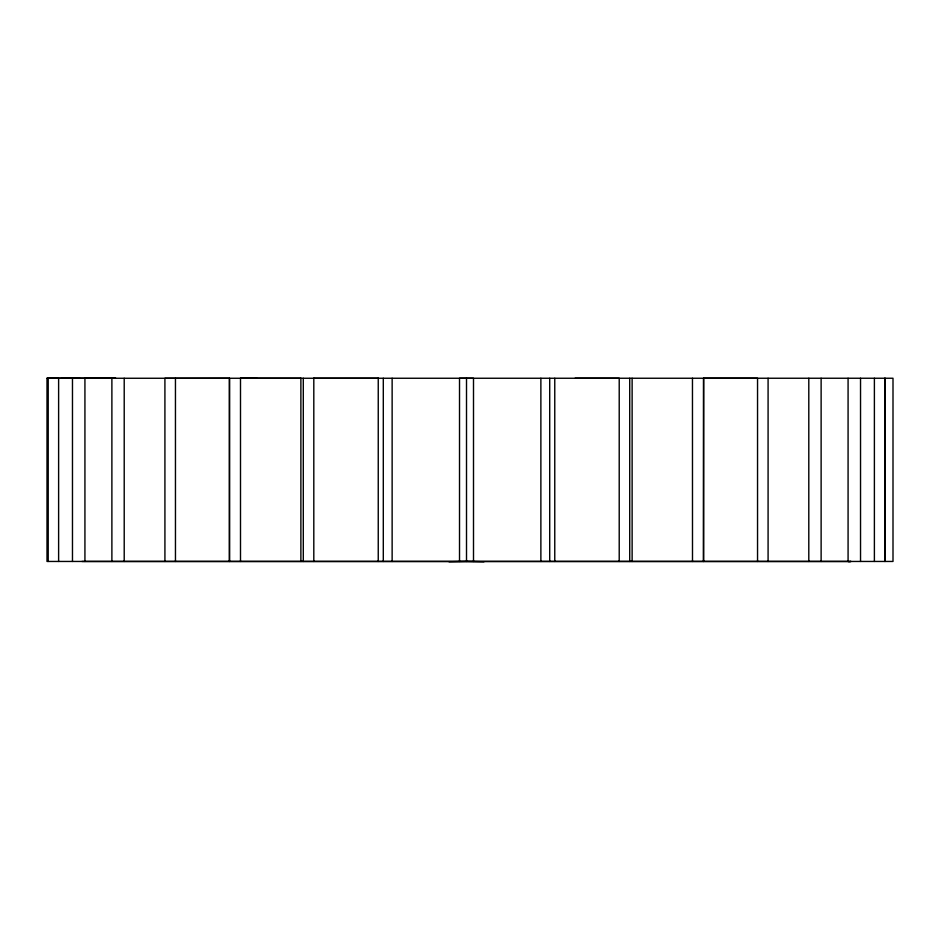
<?xml version="1.0" encoding="UTF-8"?>
<svg xmlns="http://www.w3.org/2000/svg" width="940" height="940" viewBox="0 0 940 940"><rect width="100%" height="100%" fill="white"/><g stroke="black" fill="none" stroke-linecap="round" stroke-linejoin="round"><path stroke-width="1.41" d="M383.297 561.45L383.297 378.244M449.026 561.768L466.51 561.45L466.51 378.268L473.502 378.268L473.502 561.45M619.213 561.45L619.213 378.256L575.08 378.244M860.535 561.45L860.535 378.244M848.75 561.768L851.053 561.45L81.956 561.45M757.546 561.45L757.546 378.244L703.59 378.233L703.437 561.45M58.621 378.291L79.571 378.268M165.569 378.303L229.383 378.256L229.383 561.45M466.51 378.244L459.519 378.268L459.519 561.45M84.929 378.303L115.679 378.268M240.499 561.45L240.499 378.256L300.882 378.279M240.499 378.268L256.749 378.256M313.807 378.279L378.244 378.279M48.21 378.291L58.621 378.268L58.621 561.45M56.788 378.268L47 378.256L47 561.45L893 561.45L893 378.244L72.474 378.268L72.474 561.45M61.3 378.256L79.571 378.303M115.679 378.303L84.929 378.268L84.929 561.45M56.788 378.291L47 378.256L84.259 378.256M466.51 561.45L483.983 561.768M885.092 378.244L885.092 561.45M884.81 378.244L884.81 561.45M874.388 378.244L874.388 561.45M848.08 378.244L848.08 561.45M821.125 378.244L821.125 561.45M808.8 378.244L808.8 561.45M768.086 378.244L768.086 561.45M703.59 378.233L703.614 561.45M692.463 378.233L692.498 561.45M632.127 378.256L632.127 561.45M629.718 378.256L629.718 561.45M554.764 378.256L554.764 561.45M549.712 378.256L549.712 561.45M540.876 378.256L540.876 561.45M392.133 378.244L392.133 561.45M378.244 378.244L378.244 561.45M313.807 378.244L313.807 561.45M303.291 378.244L303.291 561.45M300.882 378.244L300.882 561.45M229.56 378.256L229.56 561.45M175.451 378.279L175.463 561.45M164.911 378.279L164.923 561.45M124.209 378.268L124.209 561.45M111.883 378.268L111.883 561.45M48.21 378.268L48.21 561.45"/></g></svg>
